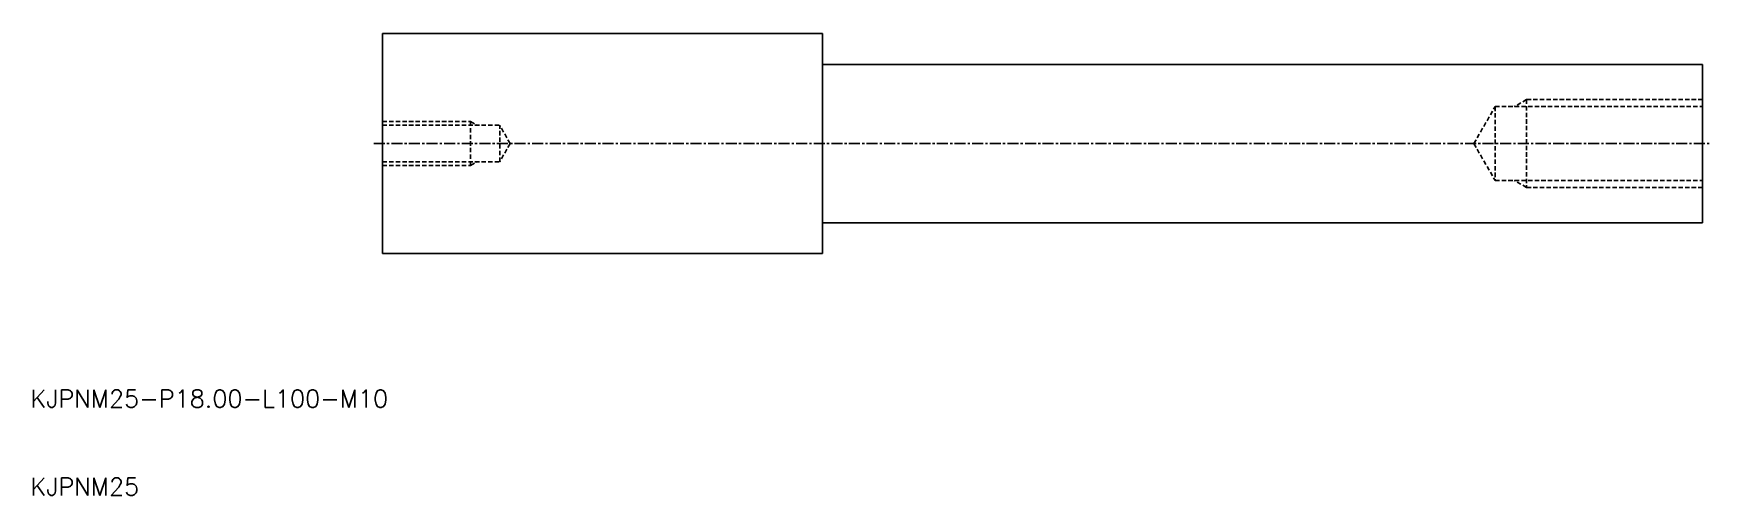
# Model space of a CAD drawing. Extents: x 10 to 201, y 10 to 62.
import ezdxf

# ---------------------------------------------------------------- set-up
doc = ezdxf.new("R2010")
doc.units = 0
doc.linetypes.add('CENTER', pattern=[2, 1.25, -0.25, 0.25, -0.25])
doc.linetypes.add('DASHED', pattern=[0.75, 0.5, -0.25])
doc.layers.get('0').update_dxf_attribs({"linetype": 'CONTINUOUS'})
doc.layers.add('CENTER', color=1, linetype='CENTER')
doc.styles.get("Standard").update_dxf_attribs({"font": 'txt.shx'})

msp = doc.modelspace()

# ---------------------------------------------------------------- linework, layer by layer
at = {"color": 7, "linetype": 'CONTINUOUS'}
for p, q in [((50, 62.5), (100, 62.5)), ((50, 62.5), (50, 37.5)), ((100, 62.5), (100, 37.5)), ((100, 59), (200, 59)), ((200, 59), (200, 41)), ((100, 41), (200, 41)), ((50, 37.5), (100, 37.5))]:
    msp.add_line(p, q, dxfattribs=at)
at = {"color": 3, "linetype": 'DASHED'}
for p, q in [((174, 50), (176.42, 54.19)), ((176.42, 54.19), (200, 54.19)), ((176.42, 54.19), (176.42, 45.81)), ((180, 55), (178.59, 54.19)), ((180, 55), (200, 55)), ((180, 55), (180, 45)), ((50, 52.5), (60, 52.5)), ((50, 52.07), (63.31, 52.07)), ((60, 47.5), (60, 52.5)), ((60, 52.5), (60.75, 52.07)), ((64.5, 50), (63.31, 52.07)), ((63.31, 47.93), (63.31, 52.07)), ((64.5, 50), (63.31, 47.93)), ((174, 50), (176.42, 45.81)), ((50, 47.93), (63.31, 47.93)), ((60, 47.5), (60.75, 47.93)), ((50, 47.5), (60, 47.5)), ((176.42, 45.81), (200, 45.81)), ((180, 45), (178.59, 45.81)), ((180, 45), (200, 45))]:
    msp.add_line(p, q, dxfattribs=at)
at = {"layer": 'CENTER', "color": 1, "linetype": 'CENTER'}
msp.add_line((49, 50), (201, 50), dxfattribs=at)

# ---------------------------------------------------------------- texts
at = {"color": 7, "linetype": 'CONTINUOUS'}
for s, p in [('KJPNM25-P18.00-L100-M10', (10, 20)), ('KJPNM25', (10, 10))]:
    msp.add_text(s, height=2, dxfattribs=at).set_placement(p)

doc.saveas('drawing.dxf')
